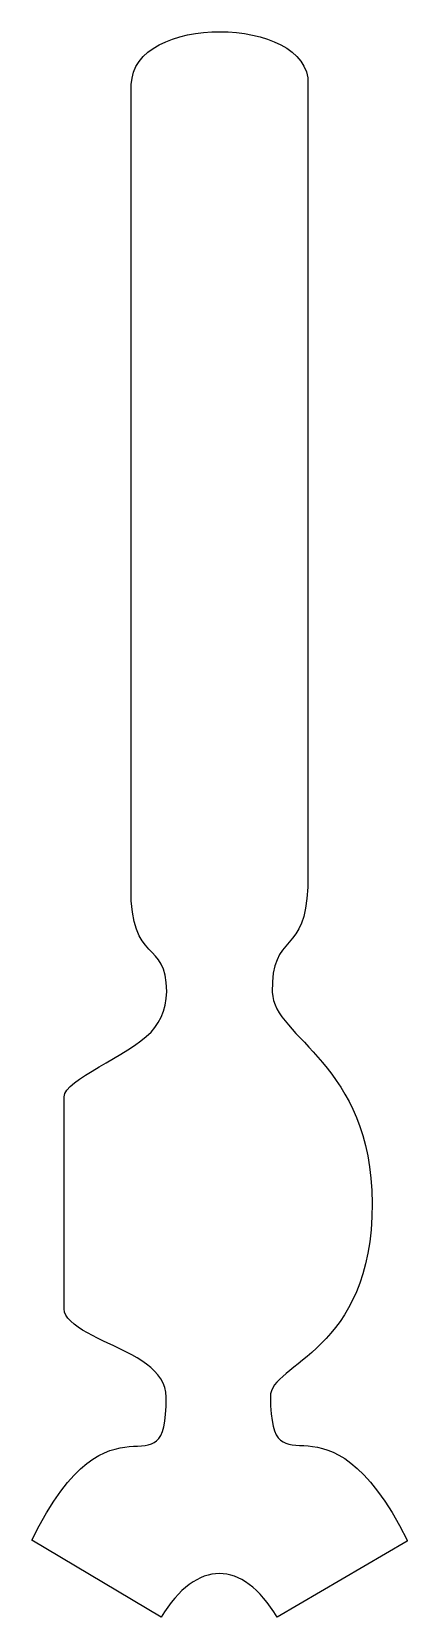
# Model space of a CAD drawing. Extents: x 91.2 to 112.7, y 49.6 to 140.6.
import ezdxf

# ---------------------------------------------------------------- set-up
doc = ezdxf.new("R2010")
doc.units = 0
doc.layers.add('outline', color=7, linetype='CONTINUOUS')

msp = doc.modelspace()

# ---------------------------------------------------------------- linework, layer by layer
at = {"layer": 'outline', "color": 7}
for p, q in [((98.843488, 139.977296), (99.23999, 140.130746)), ((99.23999, 140.130746), (99.658732, 140.260492)), ((99.658732, 140.260492), (100.095998, 140.366559)), ((100.095998, 140.366559), (100.548084, 140.448968)), ((100.548084, 140.448968), (101.011276, 140.507747)), ((101.011276, 140.507747), (101.481865, 140.542914)), ((101.481865, 140.542914), (101.956136, 140.554486)), ((101.956136, 140.554486), (102.430382, 140.542491)), ((102.430382, 140.542491), (102.900892, 140.506968)), ((102.900892, 140.506968), (103.363957, 140.44793)), ((103.363957, 140.44793), (103.815862, 140.365394)), ((103.815862, 140.365394), (104.252897, 140.259391)), ((104.252897, 140.259391), (104.671354, 140.129941)), ((104.671354, 140.129941), (105.067521, 139.977065)), ((97.554074, 139.126004), (97.824516, 139.374498)), ((97.824516, 139.374498), (98.132039, 139.599194)), ((98.132039, 139.599194), (98.472933, 139.80012)), ((98.472933, 139.80012), (98.843488, 139.977296)), ((105.067521, 139.977065), (105.437686, 139.800791)), ((105.437686, 139.800791), (105.778142, 139.601139)), ((105.778142, 139.601139), (106.085174, 139.378133)), ((106.085174, 139.378133), (106.355075, 139.131795)), ((97.002338, 138.237512), (97.139272, 138.557535)), ((97.139272, 138.557535), (97.324421, 138.85369)), ((97.324421, 138.85369), (97.554074, 139.126004)), ((106.355075, 139.131795), (106.584129, 138.862148)), ((106.584129, 138.862148), (106.768632, 138.569222)), ((106.768632, 138.569222), (106.904869, 138.253031)), ((106.904869, 138.253031), (106.989132, 137.913602)), ((96.868336, 137.525778), (96.917324, 137.893601)), ((96.868336, 91.483193), (96.868336, 137.525778)), ((96.917324, 137.893601), (97.002338, 138.237512)), ((106.989132, 137.913602), (106.986592, 137.550961)), ((106.986592, 137.550961), (106.986592, 91.488769)), ((96.871158, 90.704942), (96.868336, 91.483193)), ((106.986592, 91.488769), (106.931127, 90.82754)), ((96.93588, 90.053381), (96.871158, 90.704942)), ((97.03689, 89.512923), (96.93588, 90.053381)), ((106.864034, 90.271161), (106.760518, 89.805302)), ((106.931127, 90.82754), (106.864034, 90.271161)), ((97.168191, 89.067988), (97.03689, 89.512923)), ((106.626855, 89.415635), (106.469307, 89.087832)), ((106.760518, 89.805302), (106.626855, 89.415635)), ((97.32378, 88.702985), (97.168191, 89.067988)), ((97.497657, 88.402331), (97.32378, 88.702985)), ((97.683817, 88.150439), (97.497657, 88.402331)), ((105.916067, 88.332309), (105.725688, 88.108664)), ((106.107645, 88.560496), (105.916067, 88.332309)), ((106.294146, 88.807562), (106.107645, 88.560496)), ((106.469307, 89.087832), (106.294146, 88.807562)), ((97.876258, 87.931722), (97.683817, 88.150439)), ((98.068796, 87.730597), (97.876258, 87.931722)), ((98.255167, 87.531478), (98.068796, 87.730597)), ((98.42925, 87.318778), (98.255167, 87.531478)), ((98.584918, 87.076914), (98.42925, 87.318778)), ((105.224416, 87.321733), (105.101514, 86.972988)), ((105.373591, 87.617705), (105.224416, 87.321733)), ((105.542771, 87.875241), (105.373591, 87.617705)), ((105.725688, 88.108664), (105.542771, 87.875241)), ((98.716047, 86.790297), (98.584918, 87.076914)), ((98.816516, 86.443344), (98.716047, 86.790297)), ((98.880202, 86.020471), (98.816516, 86.443344)), ((105.011155, 86.557148), (104.959607, 86.059878)), ((105.101514, 86.972988), (105.011155, 86.557148)), ((98.878339, 85.100819), (98.900973, 85.506087)), ((98.900973, 85.506087), (98.880202, 86.020471)), ((104.959607, 86.059878), (104.953144, 85.466855)), ((98.717176, 84.366629), (98.816191, 84.721419)), ((98.816191, 84.721419), (98.878339, 85.100819)), ((104.953144, 85.466855), (104.976089, 85.220639)), ((104.976089, 85.220639), (105.029505, 84.980398)), ((105.029505, 84.980398), (105.111355, 84.74468)), ((105.111355, 84.74468), (105.219593, 84.512033)), ((98.225314, 83.437333), (98.419102, 83.725846)), ((98.419102, 83.725846), (98.583933, 84.03519)), ((98.583933, 84.03519), (98.717176, 84.366629)), ((105.219593, 84.512033), (105.352178, 84.281003)), ((105.352178, 84.281003), (105.50707, 84.050142)), ((105.50707, 84.050142), (105.682229, 83.817995)), ((105.682229, 83.817995), (105.875607, 83.58311)), ((97.416185, 82.663949), (97.734145, 82.916422)), ((97.734145, 82.916422), (98.005209, 83.168398)), ((98.005209, 83.168398), (98.225314, 83.437333)), ((105.875607, 83.58311), (106.085169, 83.344036)), ((106.085169, 83.344036), (106.308866, 83.099321)), ((106.308866, 83.099321), (106.544663, 82.847512)), ((106.544663, 82.847512), (106.790515, 82.587159)), ((95.85351, 81.662596), (96.269985, 81.910302)), ((96.269985, 81.910302), (96.675194, 82.160216)), ((96.675194, 82.160216), (97.060233, 82.411656)), ((97.060233, 82.411656), (97.416185, 82.663949)), ((106.790515, 82.587159), (107.04438, 82.316807)), ((107.04438, 82.316807), (107.304213, 82.035005)), ((107.304213, 82.035005), (107.567981, 81.7403)), ((94.625575, 80.939461), (95.022396, 81.176499)), ((95.022396, 81.176499), (95.434678, 81.417771)), ((95.434678, 81.417771), (95.85351, 81.662596)), ((107.567981, 81.7403), (107.833634, 81.431244)), ((107.833634, 81.431244), (108.099132, 81.106381)), ((108.099132, 81.106381), (108.362434, 80.76426)), ((93.185175, 79.841359), (93.371066, 80.047116)), ((93.371066, 80.047116), (93.616961, 80.260479)), ((93.616961, 80.260479), (93.913949, 80.480773)), ((93.913949, 80.480773), (94.253123, 80.707324)), ((94.253123, 80.707324), (94.625575, 80.939461)), ((108.362434, 80.76426), (108.6215, 80.40343)), ((108.6215, 80.40343), (108.874286, 80.022439)), ((93.020117, 67.291169), (93.029035, 79.455375)), ((93.029035, 79.455375), (93.068194, 79.643889)), ((93.068194, 79.643889), (93.185175, 79.841359)), ((108.874286, 80.022439), (109.11875, 79.619832)), ((109.11875, 79.619832), (109.35285, 79.194159)), ((109.35285, 79.194159), (109.574544, 78.743967)), ((109.574544, 78.743967), (109.781794, 78.267807)), ((109.781794, 78.267807), (109.972554, 77.764224)), ((109.972554, 77.764224), (110.144783, 77.231763)), ((110.144783, 77.231763), (110.296438, 76.668981)), ((110.296438, 76.668981), (110.425478, 76.074418)), ((110.425478, 76.074418), (110.529864, 75.446623)), ((110.529864, 75.446623), (110.607551, 74.784149)), ((110.607551, 74.784149), (110.656497, 74.085536)), ((110.656497, 74.085536), (110.674672, 73.34934)), ((110.674672, 73.34934), (110.659968, 72.568287)), ((110.659968, 72.568287), (110.612877, 71.832305)), ((110.535542, 71.139684), (110.430124, 70.488721)), ((110.612877, 71.832305), (110.535542, 71.139684)), ((110.430124, 70.488721), (110.298783, 69.877713)), ((110.143677, 69.304951), (109.966969, 68.768737)), ((110.298783, 69.877713), (110.143677, 69.304951)), ((109.77081, 68.267361), (109.557368, 67.799118)), ((109.966969, 68.768737), (109.77081, 68.267361)), ((109.328797, 67.362308), (109.087254, 66.95522)), ((109.557368, 67.799118), (109.328797, 67.362308)), ((93.042751, 67.112855), (93.020117, 67.291169)), ((93.117594, 66.935766), (93.042751, 67.112855)), ((93.239186, 66.760323), (93.117594, 66.935766)), ((93.402071, 66.586942), (93.239186, 66.760323)), ((93.600798, 66.416043), (93.402071, 66.586942)), ((93.829914, 66.248041), (93.600798, 66.416043)), ((108.834905, 66.576156), (108.573903, 66.223403)), ((109.087254, 66.95522), (108.834905, 66.576156)), ((94.083968, 66.083359), (93.829914, 66.248041)), ((94.357506, 65.922411), (94.083968, 66.083359)), ((94.645076, 65.765614), (94.357506, 65.922411)), ((94.941223, 65.613391), (94.645076, 65.765614)), ((95.2405, 65.466156), (94.941223, 65.613391)), ((108.034582, 65.590029), (107.760584, 65.305998)), ((108.30641, 65.895264), (108.034582, 65.590029)), ((108.573903, 66.223403), (108.30641, 65.895264)), ((95.537449, 65.324331), (95.2405, 65.466156)), ((95.826622, 65.188331), (95.537449, 65.324331)), ((96.102562, 65.058574), (95.826622, 65.188331)), ((96.359819, 64.93548), (96.102562, 65.058574)), ((96.59294, 64.819466), (96.359819, 64.93548)), ((96.90433, 64.656627), (96.59294, 64.819466)), ((97.202509, 64.48663), (96.90433, 64.656627)), ((107.214698, 64.794716), (106.947135, 64.564058)), ((107.486569, 65.041462), (107.214698, 64.794716)), ((107.760584, 65.305998), (107.486569, 65.041462)), ((97.484836, 64.308746), (97.202509, 64.48663)), ((97.748666, 64.122248), (97.484836, 64.308746)), ((97.991357, 63.926405), (97.748666, 64.122248)), ((98.210268, 63.72049), (97.991357, 63.926405)), ((98.402755, 63.503772), (98.210268, 63.72049)), ((105.963088, 63.768203), (105.749426, 63.592409)), ((106.191849, 63.95156), (105.963088, 63.768203)), ((106.433549, 64.144185), (106.191849, 63.95156)), ((106.686031, 64.347783), (106.433549, 64.144185)), ((106.947135, 64.564058), (106.686031, 64.347783)), ((98.566173, 63.275522), (98.402755, 63.503772)), ((98.697883, 63.035012), (98.566173, 63.275522)), ((98.795242, 62.781514), (98.697883, 63.035012)), ((98.855606, 62.514298), (98.795242, 62.781514)), ((104.983176, 62.767217), (104.905449, 62.600999)), ((105.088955, 62.930768), (104.983176, 62.767217)), ((105.220629, 63.093356), (105.088955, 62.930768)), ((105.376037, 63.256689), (105.220629, 63.093356)), ((105.553025, 63.422472), (105.376037, 63.256689)), ((105.749426, 63.592409), (105.553025, 63.422472)), ((98.876321, 62.232634), (98.855606, 62.514298)), ((98.867403, 61.705009), (98.876321, 62.232634)), ((104.857934, 62.430413), (104.842778, 62.253753)), ((104.842778, 62.253753), (104.856946, 61.728775)), ((104.905449, 62.600999), (104.857934, 62.430413)), ((98.796599, 60.861088), (98.840733, 61.249652)), ((98.840733, 61.249652), (98.867403, 61.705009)), ((104.856946, 61.728775), (104.888253, 61.275831)), ((104.888253, 61.275831), (104.936488, 60.88944)), ((98.450925, 59.865216), (98.562157, 60.041385)), ((98.562157, 60.041385), (98.657035, 60.262433)), ((98.657035, 60.262433), (98.735272, 60.533843)), ((98.735272, 60.533843), (98.796599, 60.861088)), ((104.936488, 60.88944), (105.001421, 60.564134)), ((105.001421, 60.564134), (105.082831, 60.294431)), ((105.082831, 60.294431), (105.180491, 60.074862)), ((105.180491, 60.074862), (105.294179, 59.899949)), ((95.331969, 59.043983), (95.642986, 59.166962)), ((95.642986, 59.166962), (95.941543, 59.258136)), ((95.941543, 59.258136), (96.227361, 59.32298)), ((96.227361, 59.32298), (96.50016, 59.366973)), ((96.50016, 59.366973), (96.759663, 59.395593)), ((96.759663, 59.395593), (97.005589, 59.414332)), ((97.005589, 59.414332), (97.237663, 59.428641)), ((97.237663, 59.428641), (97.455606, 59.443994)), ((97.455606, 59.443994), (97.659139, 59.465894)), ((97.659139, 59.465894), (97.847985, 59.499817)), ((97.847985, 59.499817), (98.021865, 59.551233)), ((98.021865, 59.551233), (98.1805, 59.625618)), ((98.1805, 59.625618), (98.323614, 59.728454)), ((98.323614, 59.728454), (98.450925, 59.865216)), ((105.294179, 59.899949), (105.423668, 59.764217)), ((105.423668, 59.764217), (105.568733, 59.662188)), ((105.568733, 59.662188), (105.729151, 59.588393)), ((105.729151, 59.588393), (105.904696, 59.53735)), ((105.904696, 59.53735), (106.095142, 59.503591)), ((106.095142, 59.503591), (106.300267, 59.481634)), ((106.300267, 59.481634), (106.519845, 59.465999)), ((106.519845, 59.465999), (106.753649, 59.451239)), ((106.753649, 59.451239), (107.001454, 59.43185)), ((107.001454, 59.43185), (107.26304, 59.40236)), ((107.26304, 59.40236), (107.538179, 59.357301)), ((107.538179, 59.357301), (107.826643, 59.291193)), ((107.826643, 59.291193), (108.128212, 59.198565)), ((108.128212, 59.198565), (108.442661, 59.073938)), ((93.968838, 58.124453), (94.326922, 58.429433)), ((94.326922, 58.429433), (94.673657, 58.680696)), ((94.673657, 58.680696), (95.008765, 58.883721)), ((95.008765, 58.883721), (95.331969, 59.043983)), ((108.442661, 59.073938), (108.769762, 58.911841)), ((108.769762, 58.911841), (109.109293, 58.706796)), ((109.109293, 58.706796), (109.461029, 58.453329)), ((109.461029, 58.453329), (109.824743, 58.145964)), ((92.829276, 56.832428), (93.219736, 57.331428)), ((93.219736, 57.331428), (93.599683, 57.760276)), ((93.599683, 57.760276), (93.968838, 58.124453)), ((109.824743, 58.145964), (110.200211, 57.779227)), ((110.200211, 57.779227), (110.587209, 57.347642)), ((110.587209, 57.347642), (110.985509, 56.845732)), ((92.428579, 56.257801), (92.829276, 56.832428)), ((110.985509, 56.845732), (111.394892, 56.268023)), ((91.59759, 54.859751), (92.017923, 55.602066)), ((92.017923, 55.602066), (92.428579, 56.257801)), ((111.394892, 56.268023), (111.815129, 55.609043)), ((111.815129, 55.609043), (112.245998, 54.863313)), ((91.167856, 54.025372), (91.59759, 54.859751)), ((112.245998, 54.863313), (112.687269, 54.025358)), ((98.576192, 49.605199), (91.167856, 54.025372)), ((112.687303, 53.975001), (105.228571, 49.605225)), ((112.687269, 54.025358), (112.687303, 53.975001)), ((100.837193, 51.869945), (100.62271, 51.761809)), ((101.05261, 51.958504), (100.837193, 51.869945)), ((101.26875, 52.02747), (101.05261, 51.958504)), ((101.485395, 52.07684), (101.26875, 52.02747)), ((101.702337, 52.106606), (101.485395, 52.07684)), ((101.919357, 52.116766), (101.702337, 52.106606)), ((102.136248, 52.107311), (101.919357, 52.116766)), ((102.352788, 52.078211), (102.136248, 52.107311)), ((102.568773, 52.029471), (102.352788, 52.078211)), ((102.783981, 51.961089), (102.568773, 52.029471)), ((102.998208, 51.873053), (102.783981, 51.961089)), ((103.211232, 51.765354), (102.998208, 51.873053)), ((99.778383, 51.133599), (99.57177, 50.927673)), ((99.986996, 51.319984), (99.778383, 51.133599)), ((100.197398, 51.486817), (99.986996, 51.319984)), ((100.409372, 51.634095), (100.197398, 51.486817)), ((100.62271, 51.761809), (100.409372, 51.634095)), ((103.422845, 51.637984), (103.211232, 51.765354)), ((103.63283, 51.490941), (103.422845, 51.637984)), ((103.840977, 51.324209), (103.63283, 51.490941)), ((104.04707, 51.137785), (103.840977, 51.324209)), ((104.250896, 50.931658), (104.04707, 51.137785)), ((104.452245, 50.705824), (104.250896, 50.931658)), ((98.966074, 50.192727), (98.769599, 49.908713)), ((99.165402, 50.457228), (98.966074, 50.192727)), ((99.367374, 50.702214), (99.165402, 50.457228)), ((99.57177, 50.927673), (99.367374, 50.702214)), ((104.650898, 50.460271), (104.452245, 50.705824)), ((104.846648, 50.19499), (104.650898, 50.460271)), ((105.039276, 49.90998), (104.846648, 50.19499)), ((98.769599, 49.908713), (98.576192, 49.605199)), ((105.228571, 49.605225), (105.039276, 49.90998))]:
    msp.add_line(p, q, dxfattribs=at)

doc.saveas('drawing.dxf')
